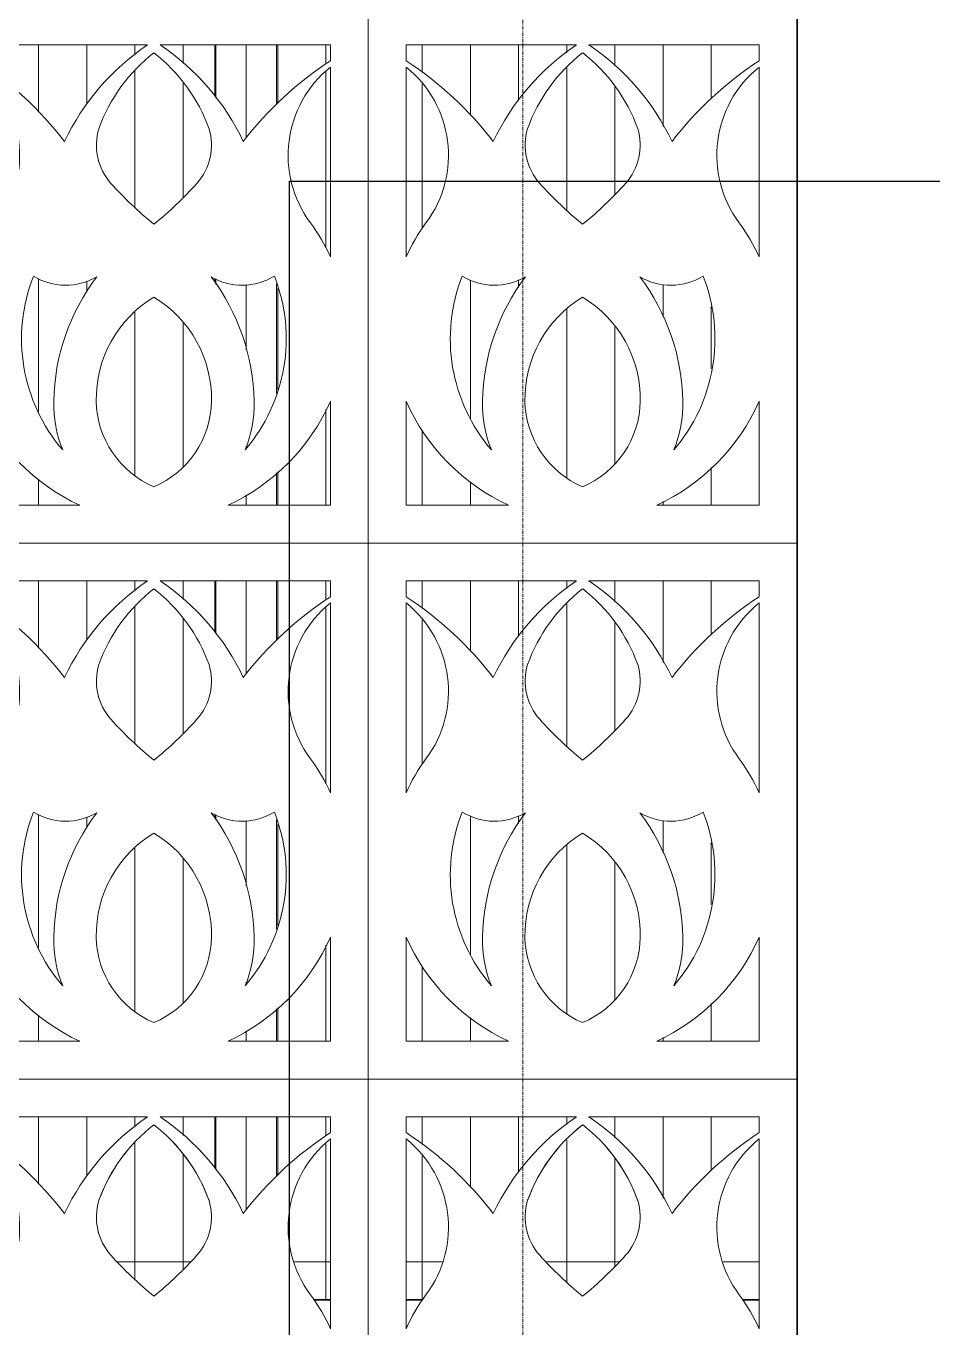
# Model space of a CAD drawing. Header units: millimetres. Extents: x -153298 to 620751, y -313239 to 250031.
# Drawn here: x 112380 to 113819, y -285742 to -283677 of the extents above; entities that cross this region are included whole.
import ezdxf

# ---------------------------------------------------------------- set-up
doc = ezdxf.new("R2010")
doc.units = ezdxf.units.MM
doc.linetypes.add('DPA_Grid _ Level 100', pattern=[10, 5.5, -1.6, 1.3, -1.6])
for name, color, linetype, lineweight in [('A-DETL', 7, 'Continuous', 70), ('A-GENM', 7, 'Continuous', 9), ('A-GLAZ-CURT', 7, 'Continuous', 9), ('A-ROOM-IDEN', 7, 'Continuous', 25), ('S-GRID', 7, 'Continuous', 0), ('WALL-E', 7, 'Continuous', 35)]:
    doc.layers.add(name, color=color, linetype=linetype, lineweight=lineweight)

# ---------------------------------------------------------------- blocks, each defined once
blk = doc.blocks.new('DPA_CP_Entrance Louver Grill Vertical Z - Louver Grill Vertical Z-V12-2120-01 ENTRANCE 1 SECTION A')
at = {"layer": 'A-GLAZ-CURT', "color": 7}
for p, q in [((-870571, 112740), (-870571, 112658.1)), ((-870571, 112658.1), (-870571, 112740)), ((-870571, 112740), (-870571, 112658.1)), ((-870571, 112658.1), (-870571, 112740)), ((-870569, 112740), (-870569, 112655.8)), ((-870569, 112740), (-870569, 112655.8)), ((-870521, 112592.3), (-870521, 112740)), ((-870521, 112592.3), (-870521, 112740)), ((-870521, 112740), (-870521, 112592.3)), ((-870521, 112740), (-870521, 112592.3)), ((-870571, 112369.8), (-870571, 112363.4)), ((-870571, 112363.4), (-870571, 112369.8)), ((-870571, 112369.8), (-870571, 112363.4)), ((-870571, 112363.4), (-870571, 112369.8)), ((-870569, 112368.9), (-870569, 112360.3)), ((-870569, 112368.9), (-870569, 112360.3)), ((-870521, 112256), (-870521, 112359.5)), ((-870521, 112256), (-870521, 112359.5)), ((-870521, 112359.5), (-870521, 112256)), ((-870521, 112359.5), (-870521, 112256)), ((-870521, 112100.3), (-870521, 112103.7)), ((-870521, 112100.3), (-870521, 112103.7)), ((-870521, 112103.7), (-870521, 112100.3)), ((-870521, 112103.7), (-870521, 112100.3)), ((-870521, 112010), (-870521, 112026.6)), ((-870521, 112010), (-870521, 112026.6)), ((-870521, 112026.6), (-870521, 112010)), ((-870521, 112026.6), (-870521, 112010)), ((-870571, 111890), (-870571, 111808.1)), ((-870571, 111808.1), (-870571, 111890)), ((-870571, 111890), (-870571, 111808.1)), ((-870571, 111808.1), (-870571, 111890)), ((-870569, 111890), (-870569, 111805.8)), ((-870569, 111890), (-870569, 111805.8)), ((-870521, 111742.3), (-870521, 111890)), ((-870521, 111742.3), (-870521, 111890)), ((-870521, 111890), (-870521, 111742.3)), ((-870521, 111890), (-870521, 111742.3)), ((-870571, 111519.8), (-870571, 111513.4)), ((-870571, 111513.4), (-870571, 111519.8)), ((-870571, 111519.8), (-870571, 111513.4)), ((-870571, 111513.4), (-870571, 111519.8)), ((-870569, 111518.9), (-870569, 111510.3)), ((-870569, 111518.9), (-870569, 111510.3)), ((-870521, 111406), (-870521, 111509.5)), ((-870521, 111406), (-870521, 111509.5)), ((-870521, 111509.5), (-870521, 111406)), ((-870521, 111509.5), (-870521, 111406)), ((-870521, 111250.3), (-870521, 111253.7)), ((-870521, 111250.3), (-870521, 111253.7)), ((-870521, 111253.7), (-870521, 111250.3)), ((-870521, 111253.7), (-870521, 111250.3)), ((-870521, 111160), (-870521, 111176.6)), ((-870521, 111160), (-870521, 111176.6)), ((-870521, 111176.6), (-870521, 111160)), ((-870521, 111176.6), (-870521, 111160)), ((-870571, 111040), (-870571, 110958.1)), ((-870571, 110958.1), (-870571, 111040)), ((-870571, 111040), (-870571, 110958.1)), ((-870571, 110958.1), (-870571, 111040)), ((-870569, 111040), (-870569, 110955.8)), ((-870569, 111040), (-870569, 110955.8)), ((-870521, 110892.3), (-870521, 111040)), ((-870521, 110892.3), (-870521, 111040)), ((-870521, 111040), (-870521, 110892.3)), ((-870521, 111040), (-870521, 110892.3)), ((-870725.3, 110810), (-870609.4, 110810)), ((-870725.3, 110810), (-870609.4, 110810))]:
    blk.add_line(p, q, dxfattribs=at)
blk = doc.blocks.new('DPA_CP_Entrance Louver Grill Vertical Z - Louver Grill Vertical Z-V13-2120-01 ENTRANCE 1 SECTION A')
at = {"layer": 'A-GLAZ-CURT', "color": 7}
for p, q in [((-870521, 112740), (-870521, 112592.3)), ((-870521, 112592.3), (-870521, 112740)), ((-870521, 112592.3), (-870521, 112740)), ((-870521, 112592.3), (-870521, 112740)), ((-870473, 112645.4), (-870473, 112740)), ((-870473, 112645.4), (-870473, 112740)), ((-870471, 112647.2), (-870471, 112740)), ((-870471, 112647.2), (-870471, 112740)), ((-870471, 112740), (-870471, 112647.2)), ((-870471, 112647.2), (-870471, 112740)), ((-870521, 112359.5), (-870521, 112256)), ((-870521, 112256), (-870521, 112359.5)), ((-870521, 112256), (-870521, 112359.5)), ((-870521, 112256), (-870521, 112359.5)), ((-870473, 112187.4), (-870473, 112360.9)), ((-870473, 112187.4), (-870473, 112360.9)), ((-870471, 112192.4), (-870471, 112353.6)), ((-870471, 112192.4), (-870471, 112353.6)), ((-870471, 112353.6), (-870471, 112192.4)), ((-870471, 112192.4), (-870471, 112353.6)), ((-870521, 112103.7), (-870521, 112100.3)), ((-870521, 112100.3), (-870521, 112103.7)), ((-870521, 112100.3), (-870521, 112103.7)), ((-870521, 112100.3), (-870521, 112103.7)), ((-870473, 112010), (-870473, 112061.3)), ((-870473, 112010), (-870473, 112061.3)), ((-870471, 112010), (-870471, 112063)), ((-870471, 112010), (-870471, 112063)), ((-870471, 112063), (-870471, 112010)), ((-870471, 112010), (-870471, 112063)), ((-870521, 112026.6), (-870521, 112010)), ((-870521, 112010), (-870521, 112026.6)), ((-870521, 112010), (-870521, 112026.6)), ((-870521, 112010), (-870521, 112026.6)), ((-870521, 111890), (-870521, 111742.3)), ((-870521, 111742.3), (-870521, 111890)), ((-870521, 111742.3), (-870521, 111890)), ((-870521, 111742.3), (-870521, 111890)), ((-870473, 111795.4), (-870473, 111890)), ((-870473, 111795.4), (-870473, 111890)), ((-870471, 111797.2), (-870471, 111890)), ((-870471, 111797.2), (-870471, 111890)), ((-870471, 111890), (-870471, 111797.2)), ((-870471, 111797.2), (-870471, 111890)), ((-870521, 111509.5), (-870521, 111406)), ((-870521, 111406), (-870521, 111509.5)), ((-870521, 111406), (-870521, 111509.5)), ((-870521, 111406), (-870521, 111509.5)), ((-870473, 111337.4), (-870473, 111510.9)), ((-870473, 111337.4), (-870473, 111510.9)), ((-870471, 111342.4), (-870471, 111503.6)), ((-870471, 111342.4), (-870471, 111503.6)), ((-870471, 111503.6), (-870471, 111342.4)), ((-870471, 111342.4), (-870471, 111503.6)), ((-870521, 111253.7), (-870521, 111250.3)), ((-870521, 111250.3), (-870521, 111253.7)), ((-870521, 111250.3), (-870521, 111253.7)), ((-870521, 111250.3), (-870521, 111253.7)), ((-870471, 111160), (-870471, 111213)), ((-870471, 111160), (-870471, 111213)), ((-870471, 111213), (-870471, 111160)), ((-870471, 111160), (-870471, 111213)), ((-870473, 111160), (-870473, 111211.3)), ((-870473, 111160), (-870473, 111211.3)), ((-870521, 111176.6), (-870521, 111160)), ((-870521, 111160), (-870521, 111176.6)), ((-870521, 111160), (-870521, 111176.6)), ((-870521, 111160), (-870521, 111176.6)), ((-870521, 111040), (-870521, 110892.3)), ((-870521, 110892.3), (-870521, 111040)), ((-870521, 110892.3), (-870521, 111040)), ((-870521, 110892.3), (-870521, 111040)), ((-870473, 110945.4), (-870473, 111040)), ((-870473, 110945.4), (-870473, 111040)), ((-870471, 110947.2), (-870471, 111040)), ((-870471, 110947.2), (-870471, 111040)), ((-870471, 111040), (-870471, 110947.2)), ((-870471, 110947.2), (-870471, 111040)), ((-870444.6, 110810), (-870387.4, 110810)), ((-870444.6, 110810), (-870387.4, 110810)), ((-870267.4, 110810), (-870210.2, 110810)), ((-870267.4, 110810), (-870210.2, 110810)), ((-870045.3, 110810), (-869929.4, 110810)), ((-870045.3, 110810), (-869929.4, 110810)), ((-869764.6, 110810), (-869707.4, 110810)), ((-869764.6, 110810), (-869707.4, 110810)), ((-870387.4, 110750), (-870413.8, 110750)), ((-870413.8, 110750), (-870387.4, 110750)), ((-870241, 110750), (-870267.4, 110750)), ((-870267.4, 110750), (-870241, 110750)), ((-869707.4, 110750), (-869733.8, 110750)), ((-869733.8, 110750), (-869707.4, 110750))]:
    blk.add_line(p, q, dxfattribs=at)
blk = doc.blocks.new('GM_Louver Grill Vertical Z - Z Profile-V100-2120-01 ENTRANCE 1 SECTION A')
at = {"layer": 'A-GENM', "color": 7}
for p, q in [((-870697.4, 112723.7), (-870697.4, 112740)), ((-870697.4, 112482), (-870697.4, 112699.2)), ((-870697.4, 112056.4), (-870697.4, 112317.4)), ((-870697.4, 111873.7), (-870697.4, 111890)), ((-870697.4, 111632), (-870697.4, 111849.2)), ((-870697.4, 111206.4), (-870697.4, 111467.4)), ((-870697.4, 111023.7), (-870697.4, 111040)), ((-870697.4, 110782), (-870697.4, 110999.2))]:
    blk.add_line(p, q, dxfattribs=at)
blk = doc.blocks.new('GM_Louver Grill Vertical Z - Z Profile-V101-2120-01 ENTRANCE 1 SECTION A')
at = {"layer": 'A-GENM', "color": 7}
for p, q in [((-870773.8, 112646.4), (-870773.8, 112740)), ((-870773.8, 112347.7), (-870773.8, 112365.2)), ((-870773.8, 111796.4), (-870773.8, 111890)), ((-870773.8, 111497.7), (-870773.8, 111515.2)), ((-870773.8, 110946.4), (-870773.8, 111040))]:
    blk.add_line(p, q, dxfattribs=at)
blk = doc.blocks.new('GM_Louver Grill Vertical Z - Z Profile-V102-2120-01 ENTRANCE 1 SECTION A')
at = {"layer": 'A-GENM', "color": 7}
for p, q in [((-870850.2, 112634.6), (-870850.2, 112740)), ((-870850.2, 112158.8), (-870850.2, 112369.5)), ((-870850.2, 112010), (-870850.2, 112051.5)), ((-870850.2, 111784.6), (-870850.2, 111890)), ((-870850.2, 111308.8), (-870850.2, 111519.5)), ((-870850.2, 111160), (-870850.2, 111201.5)), ((-870850.2, 110934.6), (-870850.2, 111040))]:
    blk.add_line(p, q, dxfattribs=at)
blk = doc.blocks.new('GM_Louver Grill Vertical Z - Z Profile-V112-2120-01 ENTRANCE 1 SECTION A')
at = {"layer": 'A-GENM', "color": 7}
for p, q in [((-870621, 112710.4), (-870621, 112740)), ((-870621, 112498.1), (-870621, 112679.6)), ((-870621, 112071.6), (-870621, 112299.1)), ((-870621, 111860.4), (-870621, 111890)), ((-870621, 111648.1), (-870621, 111829.6)), ((-870621, 111221.6), (-870621, 111449.1)), ((-870621, 111010.4), (-870621, 111040)), ((-870621, 110798.1), (-870621, 110979.6))]:
    blk.add_line(p, q, dxfattribs=at)
blk = doc.blocks.new('GM_Louver Grill Vertical Z - Z Profile-V114-2120-01 ENTRANCE 1 SECTION A')
at = {"layer": 'A-GENM', "color": 7}
for p, q in [((-869783.3, 112654.4), (-869783.3, 112740)), ((-869783.3, 112227), (-869783.3, 112325.3)), ((-869783.3, 112010), (-869783.3, 112069.6)), ((-869783.3, 111804.4), (-869783.3, 111890)), ((-869783.3, 111377), (-869783.3, 111475.3)), ((-869783.3, 111160), (-869783.3, 111219.6)), ((-869783.3, 110954.4), (-869783.3, 111040))]:
    blk.add_line(p, q, dxfattribs=at)
blk = doc.blocks.new('GM_Louver Grill Vertical Z - Z Profile-V115-2120-01 ENTRANCE 1 SECTION A')
at = {"layer": 'A-GENM', "color": 7}
for p, q in [((-869859.7, 112610.8), (-869859.7, 112740)), ((-869859.7, 112308.2), (-869859.7, 112359.9)), ((-869859.7, 112010), (-869859.7, 112015.8)), ((-869859.7, 111760.8), (-869859.7, 111890)), ((-869859.7, 111458.2), (-869859.7, 111509.9)), ((-869859.7, 111160), (-869859.7, 111165.8)), ((-869859.7, 110910.8), (-869859.7, 111040))]:
    blk.add_line(p, q, dxfattribs=at)
blk = doc.blocks.new('GM_Louver Grill Vertical Z - Z Profile-V116-2120-01 ENTRANCE 1 SECTION A')
at = {"layer": 'A-GENM', "color": 7}
for p, q in [((-869936.1, 112706.5), (-869936.1, 112740)), ((-869936.1, 112503.2), (-869936.1, 112672.8)), ((-869936.1, 112076.1), (-869936.1, 112293.5)), ((-869936.1, 111856.5), (-869936.1, 111890)), ((-869936.1, 111653.2), (-869936.1, 111822.8)), ((-869936.1, 111226.1), (-869936.1, 111443.5)), ((-869936.1, 111006.5), (-869936.1, 111040)), ((-869936.1, 110803.2), (-869936.1, 110972.8))]:
    blk.add_line(p, q, dxfattribs=at)
blk = doc.blocks.new('GM_Louver Grill Vertical Z - Z Profile-V117-2120-01 ENTRANCE 1 SECTION A')
at = {"layer": 'A-GENM', "color": 7}
for p, q in [((-870012.5, 112727.7), (-870012.5, 112740)), ((-870012.5, 112477.7), (-870012.5, 112703.8)), ((-870012.5, 112053.7), (-870012.5, 112321.1)), ((-870012.5, 111877.7), (-870012.5, 111890)), ((-870012.5, 111627.7), (-870012.5, 111853.8)), ((-870012.5, 111203.7), (-870012.5, 111471.1)), ((-870012.5, 111027.7), (-870012.5, 111040)), ((-870012.5, 110777.7), (-870012.5, 111003.8))]:
    blk.add_line(p, q, dxfattribs=at)
blk = doc.blocks.new('GM_Louver Grill Vertical Z - Z Profile-V118-2120-01 ENTRANCE 1 SECTION A')
at = {"layer": 'A-GENM', "color": 7}
for p, q in [((-870088.9, 112652.1), (-870088.9, 112740)), ((-870088.9, 112355.4), (-870088.9, 112367.4)), ((-870088.9, 111802.1), (-870088.9, 111890)), ((-870088.9, 111505.4), (-870088.9, 111517.4)), ((-870088.9, 110952.1), (-870088.9, 111040))]:
    blk.add_line(p, q, dxfattribs=at)
blk = doc.blocks.new('GM_Louver Grill Vertical Z - Z Profile-V119-2120-01 ENTRANCE 1 SECTION A')
at = {"layer": 'A-GENM', "color": 7}
for p, q in [((-870165.3, 112629), (-870165.3, 112740)), ((-870165.3, 112146.6), (-870165.3, 112367.1)), ((-870165.3, 112010), (-870165.3, 112047.3)), ((-870165.3, 111779), (-870165.3, 111890)), ((-870165.3, 111296.6), (-870165.3, 111517.1)), ((-870165.3, 111160), (-870165.3, 111197.3)), ((-870165.3, 110929), (-870165.3, 111040))]:
    blk.add_line(p, q, dxfattribs=at)
blk = doc.blocks.new('GM_Louver Grill Vertical Z - Z Profile-V120-2120-01 ENTRANCE 1 SECTION A')
at = {"layer": 'A-GENM', "color": 7}
for p, q in [((-870241.7, 112696.1), (-870241.7, 112740)), ((-870241.7, 112448.8), (-870241.7, 112678.3)), ((-870241.7, 112010), (-870241.7, 112128.9)), ((-870241.7, 111846.1), (-870241.7, 111890)), ((-870241.7, 111598.8), (-870241.7, 111828.3)), ((-870241.7, 111160), (-870241.7, 111278.9)), ((-870241.7, 110996.1), (-870241.7, 111040)), ((-870241.7, 110750), (-870241.7, 110978.3))]:
    blk.add_line(p, q, dxfattribs=at)
blk = doc.blocks.new('GM_Louver Grill Vertical Z - Z Profile-V121-2120-01 ENTRANCE 1 SECTION A')
at = {"layer": 'A-GENM', "color": 7}
for p, q in [((-870394.6, 112709.7), (-870394.6, 112740)), ((-870394.6, 112418.6), (-870394.6, 112697.5)), ((-870394.6, 112010), (-870394.6, 112162.1)), ((-870394.6, 111859.7), (-870394.6, 111890)), ((-870394.6, 111567.9), (-870394.6, 111847.5)), ((-870394.6, 111160), (-870394.6, 111312.1)), ((-870394.6, 111009.7), (-870394.6, 111040)), ((-870394.6, 110750), (-870394.6, 110997.5))]:
    blk.add_line(p, q, dxfattribs=at)
blk = doc.blocks.new('GM_Louver Grill Vertical Z - Z Profile-V122-2120-01 ENTRANCE 1 SECTION A')
at = {"layer": 'A-GENM', "color": 7}
for p, q in [((-870471, 112647.2), (-870471, 112740)), ((-870471, 112192.4), (-870471, 112353.6)), ((-870471, 112010), (-870471, 112063)), ((-870471, 111797.2), (-870471, 111890)), ((-870471, 111342.4), (-870471, 111503.6)), ((-870471, 111160), (-870471, 111213)), ((-870471, 110947.2), (-870471, 111040))]:
    blk.add_line(p, q, dxfattribs=at)
blk = doc.blocks.new('CP_Facade_FeaturePanel - FeaturePanel-8936432-2120-01 ENTRANCE 1 SECTION A')
at = {"layer": 'A-GLAZ-CURT', "color": 7}
for p, q in [((-878647.4, 111100), (-879327.4, 111100)), ((-879327.4, 111100), (-879327.4, 110250)), ((-879327.4, 110250), (-879327.4, 111100)), ((-879327.4, 111100), (-878647.4, 111100)), ((-878647.4, 110250), (-878647.4, 111100)), ((-878647.4, 111100), (-878647.4, 110250)), ((-879267.4, 111015), (-879267.4, 111040)), ((-879267.4, 111040), (-878997.4, 111040)), ((-878997.4, 111040), (-879267.4, 111040)), ((-879267.4, 111040), (-879267.4, 111015)), ((-878977.4, 111040), (-878707.4, 111040)), ((-878707.4, 111040), (-878977.4, 111040)), ((-878707.4, 111040), (-878707.4, 111015)), ((-878707.4, 111015), (-878707.4, 111040)), ((-879267.4, 110703.8), (-879267.4, 111005)), ((-879267.4, 111005), (-879267.4, 110703.8)), ((-878707.4, 111005), (-878707.4, 110703.8)), ((-878707.4, 110703.8), (-878707.4, 111005)), ((-879267.4, 110310), (-879267.4, 110475)), ((-879267.4, 110475), (-879267.4, 110310)), ((-878707.4, 110475), (-878707.4, 110310)), ((-878707.4, 110310), (-878707.4, 110475)), ((-879105.1, 110310), (-879267.4, 110310)), ((-879267.4, 110310), (-879105.1, 110310)), ((-878707.4, 110310), (-878869.7, 110310)), ((-878869.7, 110310), (-878707.4, 110310)), ((-879327.4, 110250), (-878647.4, 110250)), ((-878647.4, 110250), (-879327.4, 110250))]:
    blk.add_line(p, q, dxfattribs=at)
for centre, radius, start, end in [((-878783.1, 110722.3), 383.2, 123.9981, 154.5541), ((-878783.1, 110722.3), 383.2, 123.9981, 154.5541), ((-878824.6, 110817.3), 265.8, 127.7601, 160.2399), ((-878824.6, 110817.3), 265.8, 127.7601, 160.1388), ((-879150.1, 110817.3), 265.8, 19.7601, 52.2399), ((-879150.1, 110817.3), 265.8, 19.8612, 52.2399), ((-879191.6, 110722.3), 383.2, 25.4459, 56.0019), ((-879191.6, 110722.3), 383.2, 25.4459, 56.0019), ((-879574.1, 110545.2), 561, 37.5261, 56.8621), ((-879574.1, 110545.2), 561, 37.5261, 56.8621), ((-879380, 110865), 179.7, 323.3195, 51.1914), ((-879380, 110865), 179.7, 323.3195, 51.1914), ((-878400.7, 110545.2), 561, 123.1379, 142.4739), ((-878400.7, 110545.2), 561, 123.1379, 142.4739), ((-878594.8, 110865), 179.7, 128.8086, 216.6805), ((-878594.8, 110865), 179.7, 128.8086, 216.6805), ((-878987.9, 110881), 90.7, 163.2297, 221.8239), ((-878987.9, 110881), 90.7, 163.2297, 221.8239), ((-878986.8, 110881), 90.7, 318.1761, 16.7703), ((-878986.8, 110881), 90.7, 318.1761, 16.7703), ((-878617.3, 111212.6), 588, 221.8239, 230.9994), ((-878617.3, 111212.6), 588, 221.8239, 230.9994), ((-879357.4, 111212.6), 588, 309.0006, 318.1761), ((-879357.4, 111212.6), 588, 309.0006, 318.1761), ((-879010, 110589.4), 281.7, 143.3195, 156.0312), ((-879010, 110589.4), 281.7, 143.3195, 156.0312), ((-878964.8, 110589.4), 281.7, 23.9688, 36.6805), ((-878964.8, 110589.4), 281.7, 23.9688, 36.6805), ((-878926.2, 110574.1), 271.1, 158.5051, 220.5829), ((-878926.2, 110574.1), 271.1, 158.5051, 220.5829), ((-879127.4, 110755.7), 96.8, 238.2187, 300.5888), ((-879127.4, 110755.7), 96.8, 238.2187, 300.5888), ((-878806.9, 110468.1), 339.5, 143.0177, 178.8347), ((-878806.9, 110468.1), 339.5, 143.0177, 178.8347), ((-878847.4, 110755.7), 96.8, 239.4112, 301.7813), ((-878847.4, 110755.7), 96.8, 239.4112, 301.7813), ((-879167.8, 110468.1), 339.5, 1.1653, 36.9823), ((-879167.8, 110468.1), 339.5, 1.1653, 36.9823), ((-879048.6, 110574.1), 271.1, 319.4171, 21.4949), ((-879048.6, 110574.1), 271.1, 319.4171, 21.4949), ((-878890.1, 110478.2), 188.8, 121.0217, 180.9783), ((-878890.1, 110478.2), 188.8, 121.0217, 180.9783), ((-879084.7, 110478.2), 188.8, 359.0217, 58.9783), ((-879084.7, 110478.2), 188.8, 359.0217, 58.9783), ((-878966.2, 110608.9), 329.6, 203.9688, 245.0817), ((-878966.2, 110608.9), 329.6, 203.9688, 245.0817), ((-878952.1, 110471), 194.3, 178.8347, 202.1764), ((-878952.1, 110471), 194.3, 178.8347, 202.1764), ((-878928.8, 110477.6), 150.1, 180.9783, 247.0217), ((-878928.8, 110477.6), 150.1, 180.9783, 247.0217), ((-879046, 110477.6), 150.1, 292.9783, 359.0217), ((-879046, 110477.6), 150.1, 292.9783, 359.0217), ((-879008.5, 110608.9), 329.6, 294.9183, 336.0312), ((-879008.5, 110608.9), 329.6, 294.9183, 336.0312), ((-879022.6, 110471), 194.3, 337.8236, 1.1653), ((-879022.6, 110471), 194.3, 337.8236, 1.1653)]:
    blk.add_arc(centre, radius, start, end, dxfattribs=at)
blk = doc.blocks.new('CP_Facade_FeaturePanel - FeaturePanel-V156-2120-01 ENTRANCE 1 SECTION A')
at = {"layer": 'A-GLAZ-CURT', "color": 7}
for p, q in [((-878647.4, 111950), (-879327.4, 111950)), ((-879327.4, 111950), (-879327.4, 111100)), ((-879327.4, 111100), (-879327.4, 111950)), ((-879327.4, 111950), (-878647.4, 111950)), ((-878647.4, 111100), (-878647.4, 111950)), ((-878647.4, 111950), (-878647.4, 111100)), ((-879267.4, 111865), (-879267.4, 111890)), ((-879267.4, 111890), (-878997.4, 111890)), ((-878997.4, 111890), (-879267.4, 111890)), ((-879267.4, 111890), (-879267.4, 111865)), ((-878977.4, 111890), (-878707.4, 111890)), ((-878707.4, 111890), (-878977.4, 111890)), ((-878707.4, 111890), (-878707.4, 111865)), ((-878707.4, 111865), (-878707.4, 111890)), ((-879267.4, 111553.8), (-879267.4, 111855)), ((-879267.4, 111855), (-879267.4, 111553.8)), ((-878707.4, 111855), (-878707.4, 111553.8)), ((-878707.4, 111553.8), (-878707.4, 111855)), ((-879267.4, 111160), (-879267.4, 111325)), ((-879267.4, 111325), (-879267.4, 111160)), ((-878707.4, 111325), (-878707.4, 111160)), ((-878707.4, 111160), (-878707.4, 111325)), ((-879105.1, 111160), (-879267.4, 111160)), ((-879267.4, 111160), (-879105.1, 111160)), ((-878707.4, 111160), (-878869.7, 111160)), ((-878869.7, 111160), (-878707.4, 111160)), ((-879327.4, 111100), (-878647.4, 111100)), ((-878647.4, 111100), (-879327.4, 111100))]:
    blk.add_line(p, q, dxfattribs=at)
for centre, radius, start, end in [((-878783.1, 111572.3), 383.2, 123.9981, 154.5541), ((-878783.1, 111572.3), 383.2, 123.9981, 154.5541), ((-878824.6, 111667.3), 265.8, 127.7601, 160.2399), ((-878824.6, 111667.3), 265.8, 127.7601, 160.2399), ((-879150.1, 111667.3), 265.8, 19.7601, 52.2399), ((-879150.1, 111667.3), 265.8, 19.7601, 52.2399), ((-879191.6, 111572.3), 383.2, 25.4459, 56.0019), ((-879191.6, 111572.3), 383.2, 25.4459, 56.0019), ((-879574.1, 111395.2), 561, 37.5261, 56.8621), ((-879574.1, 111395.2), 561, 37.5261, 56.8621), ((-879380, 111715), 179.7, 323.3195, 51.1914), ((-879380, 111715), 179.7, 323.3195, 51.1914), ((-878400.7, 111395.2), 561, 123.1379, 142.4739), ((-878400.7, 111395.2), 561, 123.1379, 142.4739), ((-878594.8, 111715), 179.7, 128.8086, 216.6805), ((-878594.8, 111715), 179.7, 128.8086, 216.6805), ((-878987.9, 111731), 90.7, 163.2297, 221.8239), ((-878987.9, 111731), 90.7, 163.2297, 221.8239), ((-878986.8, 111731), 90.7, 318.1761, 16.7703), ((-878986.8, 111731), 90.7, 318.1761, 16.7703), ((-878617.3, 112062.6), 588, 221.8239, 230.9994), ((-878617.3, 112062.6), 588, 221.8239, 230.9994), ((-879357.4, 112062.6), 588, 309.0006, 318.1761), ((-879357.4, 112062.6), 588, 309.0006, 318.1761), ((-879010, 111439.4), 281.7, 143.3195, 156.0312), ((-879010, 111439.4), 281.7, 143.3195, 156.0312), ((-878964.8, 111439.4), 281.7, 23.9688, 36.6805), ((-878964.8, 111439.4), 281.7, 23.9688, 36.6805), ((-878926.2, 111424.1), 271.1, 158.5051, 220.5829), ((-878926.2, 111424.1), 271.1, 158.5051, 220.5829), ((-879127.4, 111605.7), 96.8, 238.2187, 300.5888), ((-879127.4, 111605.7), 96.8, 238.2187, 300.5888), ((-878806.9, 111318.1), 339.5, 143.0177, 178.8347), ((-878806.9, 111318.1), 339.5, 143.0177, 178.8347), ((-878847.4, 111605.7), 96.8, 239.4112, 301.7813), ((-878847.4, 111605.7), 96.8, 239.4112, 301.7813), ((-879167.8, 111318.1), 339.5, 1.1653, 36.9823), ((-879167.8, 111318.1), 339.5, 1.1653, 36.9823), ((-879048.6, 111424.1), 271.1, 319.4171, 21.4949), ((-879048.6, 111424.1), 271.1, 319.4171, 21.4949), ((-878890.1, 111328.2), 188.8, 121.0217, 180.9783), ((-878890.1, 111328.2), 188.8, 121.0217, 180.9783), ((-879084.7, 111328.2), 188.8, 359.0217, 58.9783), ((-879084.7, 111328.2), 188.8, 359.0217, 58.9783), ((-878966.2, 111458.9), 329.6, 203.9688, 245.0817), ((-878966.2, 111458.9), 329.6, 203.9688, 245.0817), ((-878952.1, 111321), 194.3, 178.8347, 202.1764), ((-878952.1, 111321), 194.3, 178.8347, 202.1764), ((-878928.8, 111327.6), 150.1, 180.9783, 247.0217), ((-878928.8, 111327.6), 150.1, 180.9783, 247.0217), ((-879046, 111327.6), 150.1, 292.9783, 359.0217), ((-879046, 111327.6), 150.1, 292.9783, 359.0217), ((-879008.5, 111458.9), 329.6, 294.9183, 336.0312), ((-879008.5, 111458.9), 329.6, 294.9183, 336.0312), ((-879022.6, 111321), 194.3, 337.8236, 1.1653), ((-879022.6, 111321), 194.3, 337.8236, 1.1653)]:
    blk.add_arc(centre, radius, start, end, dxfattribs=at)

msp = doc.modelspace()

# ---------------------------------------------------------------- linework, layer by layer
at = {"layer": 'A-DETL', "color": 7, "lineweight": 9}
msp.add_line((113602.88, -282796.753), (113602.88, -286196.753), dxfattribs=at)
at = {"layer": 'A-ROOM-IDEN', "color": 7}
for p, q in [((112797.9504, -283922.7219), (117858.0847, -283922.7219)), ((112797.9504, -292949.5559), (112797.9504, -283922.7219))]:
    msp.add_line(p, q, dxfattribs=at)
at = {"layer": 'S-GRID', "color": 7, "linetype": 'DPA_Grid _ Level 100'}
msp.add_line((113167.88, -309692.5036), (113167.88, -276432.3847), dxfattribs=at)
at = {"layer": 'WALL-E', "color": 7}
for p, q in [((113602.88, -286196.753), (113602.88, -282796.753)), ((113602.88, -282796.753), (113602.88, -286196.753)), ((112862.88, -285696.753), (112836.4759, -285696.753)), ((112836.4759, -285696.753), (112862.88, -285696.753)), ((113009.2841, -285696.753), (112982.88, -285696.753)), ((112982.88, -285696.753), (113009.2841, -285696.753)), ((113542.88, -285696.753), (113516.4759, -285696.753)), ((113516.4759, -285696.753), (113542.88, -285696.753))]:
    msp.add_line(p, q, dxfattribs=at)

# ---------------------------------------------------------------- block references
at = {"layer": 'A-GENM', "color": 7}
for name in ['GM_Louver Grill Vertical Z - Z Profile-V102-2120-01 ENTRANCE 1 SECTION A', 'GM_Louver Grill Vertical Z - Z Profile-V101-2120-01 ENTRANCE 1 SECTION A', 'GM_Louver Grill Vertical Z - Z Profile-V100-2120-01 ENTRANCE 1 SECTION A', 'GM_Louver Grill Vertical Z - Z Profile-V112-2120-01 ENTRANCE 1 SECTION A', 'GM_Louver Grill Vertical Z - Z Profile-V122-2120-01 ENTRANCE 1 SECTION A', 'GM_Louver Grill Vertical Z - Z Profile-V121-2120-01 ENTRANCE 1 SECTION A', 'GM_Louver Grill Vertical Z - Z Profile-V120-2120-01 ENTRANCE 1 SECTION A', 'GM_Louver Grill Vertical Z - Z Profile-V119-2120-01 ENTRANCE 1 SECTION A', 'GM_Louver Grill Vertical Z - Z Profile-V118-2120-01 ENTRANCE 1 SECTION A', 'GM_Louver Grill Vertical Z - Z Profile-V117-2120-01 ENTRANCE 1 SECTION A', 'GM_Louver Grill Vertical Z - Z Profile-V116-2120-01 ENTRANCE 1 SECTION A', 'GM_Louver Grill Vertical Z - Z Profile-V115-2120-01 ENTRANCE 1 SECTION A', 'GM_Louver Grill Vertical Z - Z Profile-V114-2120-01 ENTRANCE 1 SECTION A']:
    msp.add_blockref(name, (983250.2539, -396446.753), dxfattribs=at)
at = {"layer": 'A-GLAZ-CURT', "color": 7}
for name, p in [('DPA_CP_Entrance Louver Grill Vertical Z - Louver Grill Vertical Z-V12-2120-01 ENTRANCE 1 SECTION A', (983250.2539, -396446.753)), ('DPA_CP_Entrance Louver Grill Vertical Z - Louver Grill Vertical Z-V13-2120-01 ENTRANCE 1 SECTION A', (983250.2539, -396446.753)), ('CP_Facade_FeaturePanel - FeaturePanel-V156-2120-01 ENTRANCE 1 SECTION A', (991570.2539, -395596.753)), ('CP_Facade_FeaturePanel - FeaturePanel-V156-2120-01 ENTRANCE 1 SECTION A', (992250.2539, -395596.753)), ('CP_Facade_FeaturePanel - FeaturePanel-V156-2120-01 ENTRANCE 1 SECTION A', (991570.2539, -396446.753)), ('CP_Facade_FeaturePanel - FeaturePanel-V156-2120-01 ENTRANCE 1 SECTION A', (992250.2539, -396446.753)), ('CP_Facade_FeaturePanel - FeaturePanel-8936432-2120-01 ENTRANCE 1 SECTION A', (991570.2539, -396446.753)), ('CP_Facade_FeaturePanel - FeaturePanel-8936432-2120-01 ENTRANCE 1 SECTION A', (992250.2539, -396446.753))]:
    msp.add_blockref(name, p, dxfattribs=at)

doc.saveas('drawing.dxf')
